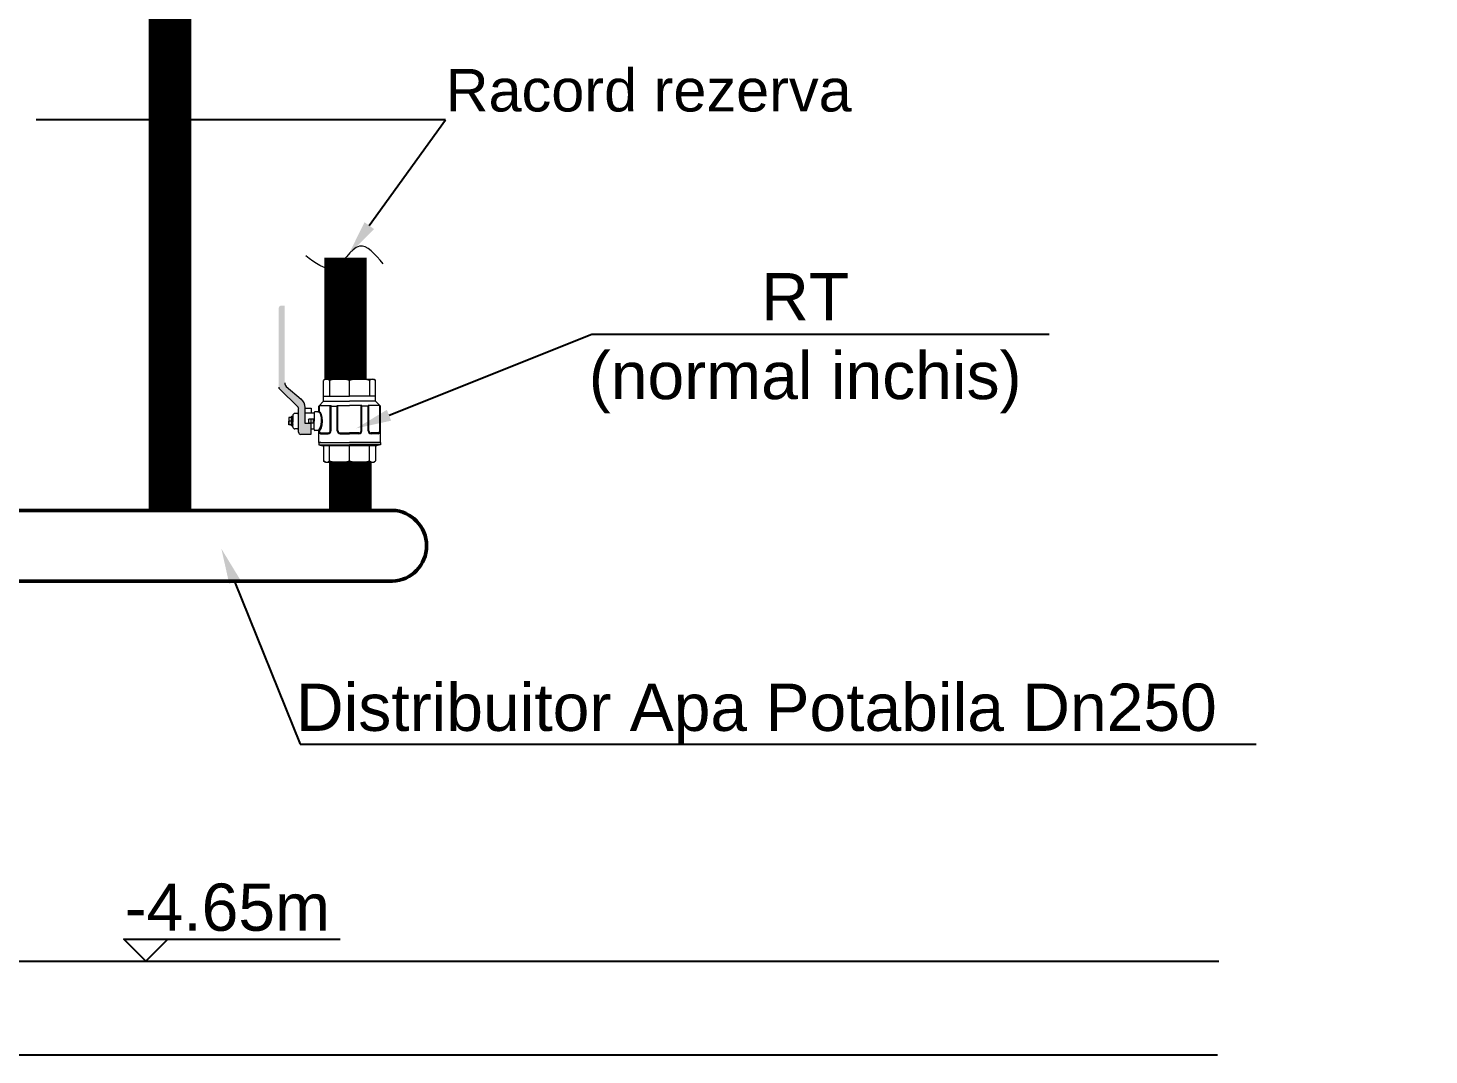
# Model space of a CAD drawing. Header units: millimetres. Extents: x 0 to 53377, y 0 to 36189.
# Drawn here: x 38358 to 41323, y 26430 to 28603 of the extents above; entities that cross this region are included whole.
import ezdxf
from ezdxf import colors
from ezdxf.entities.mleader import LeaderData, LeaderLine
from ezdxf.math import Vec2, Vec3

# ---------------------------------------------------------------- set-up
doc = ezdxf.new("R2010")
doc.units = ezdxf.units.MM
for name, color, linetype, lineweight in [('S_APA RECE', 5, 'Continuous', 25), ('S_TEXT', 7, 'Continuous', 15), ('SAN-MC-COLD WATER', 5, 'Continuous', 30), ('SAN-MC-VALVE', 7, 'Continuous', 5)]:
    doc.layers.add(name, color=color, linetype=linetype, lineweight=lineweight)
doc.layers.add('SAN-MC-TEXT', color=7, linetype='Continuous')
doc.styles.add('MC-1_la_050', font='arial.ttf', dxfattribs={"height": 0.1})
doc.styles.get("Standard").update_dxf_attribs({"font": 'arial.ttf'})

# ---------------------------------------------------------------- blocks, each defined once
blk = doc.blocks.new('rt')
at = {"layer": 'SAN-MC-VALVE'}
h = blk.add_hatch(color=1, dxfattribs=at)
h.dxf.hatch_style = 1
h.paths.add_polyline_path([(760356.4, -58740.1), (760334.6, -58740.4), (760332.8, -58740.1), (760331.8, -58739.5), (760330.8, -58738.5), (760330.5, -58738), (760330.1, -58737), (760329.9, -58735.8), (760329.9, -58686.4), (760329.6, -58684.6), (760328.6, -58683.1), (760289.3, -58643.8), (760288.3, -58642.3), (760287.9, -58640.5), (760287.9, -58472.5), (760289.3, -58469.2), (760292.6, -58467.8), (760300.4, -58467.8), (760300.4, -58631.6), (760300.6, -58633.8), (760301.2, -58635.5), (760302.3, -58637.3), (760303.7, -58638.7), (760335.6, -58665.5), (760339.3, -58669.3), (760340.5, -58671.2), (760341.7, -58673.5), (760343, -58677), (760343.7, -58680.4), (760343.9, -58683.3), (760343.9, -58717.1), (760356.4, -58717.1)])
at = {"layer": 'SAN-MC-VALVE', "linetype": 'Continuous'}
for p, q in [((760328.6, -58683.1), (760289.3, -58643.8)), ((760303.7, -58638.7), (760335.6, -58665.5)), ((760386.5, -58623.8), (760382.5, -58626.1)), ((760382.5, -58670.4), (760382.5, -58626.1)), ((760386.5, -58623.8), (760488.9, -58623.8)), ((760395.4, -58626.1), (760395.4, -58659.6)), ((760437.7, -58659.6), (760437.7, -58626.1)), ((760480, -58626.1), (760480, -58659.6)), ((760488.9, -58623.8), (760492.9, -58626.1)), ((760492.9, -58670.4), (760492.9, -58626.1)), ((760372.4, -58680.6), (760382.5, -58670.4)), ((760382.5, -58659.6), (760437.7, -58659.6)), ((760382.5, -58670.4), (760437.7, -58670.4)), ((760492.9, -58659.6), (760437.7, -58659.6)), ((760492.9, -58670.4), (760437.7, -58670.4)), ((760503, -58680.6), (760492.9, -58670.4)), ((760314.4, -58704.7), (760308.9, -58704.7)), ((760308.9, -58704.7), (760308.9, -58712.5)), ((760314.4, -58704.7), (760315, -58702.3)), ((760317.5, -58702.3), (760315, -58702.3)), ((760315, -58702.3), (760315, -58712.5)), ((760317.5, -58702.3), (760317.2, -58702.6)), ((760317.5, -58702.6), (760317.2, -58703.7)), ((760317.2, -58702.6), (760317.5, -58702.6)), ((760317.5, -58703.7), (760317.2, -58705.9)), ((760317.2, -58703.7), (760317.5, -58703.7)), ((760317.5, -58705.9), (760317.2, -58709)), ((760317.2, -58705.9), (760317.5, -58705.9)), ((760317.5, -58700.8), (760317.5, -58712.5)), ((760327.6, -58696.1), (760322.1, -58696.1)), ((760329.9, -58712.4), (760329.9, -58686.4)), ((760343.9, -58717.1), (760343.9, -58683.3)), ((760343.9, -58684.8), (760356.4, -58684.8)), ((760362.6, -58695.3), (760343.9, -58695.3)), ((760356.4, -58684.8), (760356.4, -58695.3)), ((760362.6, -58694.5), (760362.6, -58712.4)), ((760372.4, -58693), (760364.1, -58693)), ((760372.4, -58691.4), (760372.4, -58680.6)), ((760373.9, -58691.4), (760373.9, -58679)), ((760373.9, -58679), (760398.4, -58679)), ((760396.8, -58732.7), (760396.8, -58679)), ((760398.4, -58732.7), (760398.4, -58679)), ((760398.4, -58680.6), (760411.6, -58680.6)), ((760411.6, -58732.7), (760411.6, -58679)), ((760411.6, -58679), (760437.7, -58679)), ((760413.2, -58732.7), (760413.2, -58679)), ((760463.8, -58679), (760437.7, -58679)), ((760462.2, -58732.7), (760462.2, -58679)), ((760463.8, -58732.7), (760463.8, -58679)), ((760477, -58680.6), (760463.8, -58680.6)), ((760477, -58732.7), (760477, -58679)), ((760501.5, -58679), (760477, -58679)), ((760478.6, -58732.7), (760478.6, -58679)), ((760501.5, -58734.2), (760501.5, -58679)), ((760503, -58757.5), (760503, -58680.6)), ((760308.9, -58720.2), (760308.9, -58712.5)), ((760314.4, -58720.2), (760308.9, -58720.2)), ((760315, -58712.5), (760309.5, -58712.5)), ((760314.4, -58720.2), (760315, -58722.6)), ((760315, -58722.6), (760315, -58712.5)), ((760317.2, -58722.6), (760315, -58722.6)), ((760317.2, -58709), (760317.5, -58709)), ((760317.5, -58709), (760317.2, -58712.5)), ((760317.5, -58712.5), (760317.2, -58715.9)), ((760317.2, -58712.5), (760317.5, -58712.5)), ((760317.5, -58715.9), (760317.2, -58718.9)), ((760317.2, -58715.9), (760317.5, -58715.9)), ((760317.5, -58719), (760317.2, -58721.2)), ((760317.2, -58719), (760317.5, -58719)), ((760317.5, -58721.2), (760317.2, -58722.4)), ((760317.2, -58721.2), (760317.5, -58721.2)), ((760317.5, -58722.4), (760317.2, -58722.6)), ((760317.5, -58722.4), (760317.2, -58722.4)), ((760317.5, -58722.4), (760317.2, -58722.4)), ((760317.2, -58722.4), (760317.5, -58722.4)), ((760317.5, -58724.1), (760317.5, -58712.5)), ((760327.6, -58728.8), (760322.1, -58728.8)), ((760329.9, -58735.8), (760329.9, -58712.4)), ((760356.4, -58717.1), (760343.9, -58717.1)), ((760350.5, -58709.3), (760350.5, -58715.5)), ((760361.5, -58708.5), (760351.2, -58708.5)), ((760361.5, -58716.3), (760351.2, -58716.3)), ((760356.4, -58740.1), (760356.4, -58717.1)), ((760362.6, -58729.5), (760356.4, -58729.5)), ((760356.6, -58715.5), (760356.6, -58709.3)), ((760361.5, -58716.3), (760361.5, -58708.5)), ((760362.6, -58730.3), (760362.6, -58712.4)), ((760372.4, -58731.9), (760364.1, -58731.9)), ((760372.4, -58757.5), (760372.4, -58733.4)), ((760373.9, -58734.2), (760373.9, -58733.4)), ((760377, -58737.3), (760392.1, -58737.3)), ((760417.9, -58737.3), (760437.7, -58737.3)), ((760457.5, -58737.3), (760437.7, -58737.3)), ((760498.3, -58737.3), (760483.2, -58737.3)), ((760343.9, -58740.4), (760334.6, -58740.4)), ((760343.9, -58740.1), (760343.9, -58740.4)), ((760343.9, -58740.1), (760356.4, -58740.1)), ((760377, -58757.5), (760372.4, -58757.5)), ((760372.4, -58757.5), (760373.4, -58757.5)), ((760372.4, -58757.5), (760437.7, -58757.5)), ((760372.4, -58757.5), (760372.4, -58762.2)), ((760372.4, -58762.2), (760381.3, -58764.6)), ((760372.4, -58762.2), (760437.7, -58762.2)), ((760373.5, -58757.5), (760374.9, -58757.5)), ((760374.9, -58757.5), (760437.7, -58757.5)), ((760377, -58738.9), (760392.1, -58738.9)), ((760492.9, -58764.9), (760382.5, -58764.9)), ((760382.5, -58766.1), (760382.5, -58796.5)), ((760395.4, -58796.5), (760395.4, -58764.9)), ((760417.9, -58738.9), (760437.7, -58738.9)), ((760457.5, -58738.9), (760437.7, -58738.9)), ((760500.5, -58757.5), (760437.7, -58757.5)), ((760437.7, -58757.5), (760503, -58757.5)), ((760503, -58762.2), (760437.7, -58762.2)), ((760437.7, -58796.5), (760437.7, -58764.9)), ((760480, -58796.5), (760480, -58764.9)), ((760498.3, -58738.9), (760483.2, -58738.9)), ((760492.9, -58766.1), (760492.9, -58796.5)), ((760503, -58762.2), (760494.1, -58764.6)), ((760503, -58757.5), (760499.5, -58757.5)), ((760501.8, -58757.5), (760500.5, -58757.5)), ((760503, -58757.5), (760502, -58757.5)), ((760503, -58757.5), (760503, -58762.2)), ((760386.5, -58798.8), (760382.5, -58796.5)), ((760488.9, -58798.8), (760492.9, -58796.5)), ((760386.5, -58798.8), (760488.9, -58798.8))]:
    blk.add_line(p, q, dxfattribs=at)
for centre, radius, start, end in [((760292.6, -58640.5), 4.67, 180, 224.9999), ((760309.7, -58631.6), 9.33, 180, 230.0001), ((760389, -58634.1), 10.3, 50.9211, 129.0789), ((760416.6, -58722), 98.2, 77.5816, 102.4184), ((760458.8, -58722), 98.2, 77.5816, 102.4184), ((760486.4, -58634.1), 10.3, 50.9211, 129.0789), ((760320.6, -58683.3), 23.3, 0, 50), ((760323.2, -58708.6), 14.2, 164.0201, 195.9799), ((760331.5, -58707.4), 17.3, 162.983, 197.017), ((760322.1, -58700.8), 4.67, 90, 180), ((760327.6, -58693.8), 2.33, 270, 0), ((760325.3, -58686.4), 4.67, 0, 44.9996), ((760364.1, -58694.5), 1.56, 90, 180), ((760370.8, -58691.4), 1.56, 270, 0), ((760372.4, -58691.4), 1.56, 270, 0), ((760323.2, -58716.4), 14.2, 164.0201, 195.9799), ((760331.6, -58717.5), 17.4, 163.0712, 196.9288), ((760322.1, -58724.1), 4.67, 180, 270), ((760327.6, -58731.1), 2.33, 0, 90), ((760334.6, -58735.8), 4.67, 180, 270), ((760351.2, -58709.3), 0.778, 90, 180), ((760351.2, -58715.5), 0.778, 180, 270), ((760355.8, -58709.3), 0.778, 0, 90), ((760355.8, -58715.5), 0.778, 270, 0), ((760364.1, -58730.3), 1.56, 180, 270), ((760370.8, -58733.4), 1.56, 0, 90), ((760372.4, -58733.4), 1.56, 0, 90), ((760377, -58734.2), 3.11, 180, 270), ((760377, -58735.8), 3.11, 180, 270), ((760392.1, -58732.7), 4.67, 270, 0), ((760392.1, -58732.7), 6.22, 270, 0), ((760417.9, -58732.7), 6.22, 180, 270), ((760417.9, -58732.7), 4.67, 180, 270), ((760457.5, -58732.7), 6.22, 270, 0), ((760457.5, -58732.7), 4.67, 270, 0), ((760483.2, -58732.7), 6.22, 180, 270), ((760483.2, -58732.7), 4.67, 180, 270), ((760498.3, -58734.2), 3.11, 270, 0), ((760498.3, -58735.8), 3.11, 270, 0), ((760504.6, -58735.8), 3.11, 180, 180.0000027747644), ((760380.9, -58766.1), 1.56, 0, 74.9998), ((760494.5, -58766.1), 1.56, 105.0002, 180), ((760389, -58788.5), 10.3, 230.9211, 309.0789), ((760416.6, -58700.6), 98.2, 257.5816, 282.4184), ((760458.8, -58700.6), 98.2, 257.5816, 282.4184), ((760486.4, -58788.5), 10.3, 230.9211, 309.0789)]:
    blk.add_arc(centre, radius, start, end, dxfattribs=at)
for centre, major_axis, ratio in [((760371.6, -58712.4), (0.8, 19.4), 0.343041), ((760373.5, -58712.4), (0, 19.9), 0.355391)]:
    blk.add_ellipse(centre, major_axis=major_axis, ratio=ratio, start_param=3.141593, end_param=6.283185, dxfattribs=at)

msp = doc.modelspace()

# ---------------------------------------------------------------- linework, layer by layer
for points in [[(38607.1, 26628.4), (38560.5, 26675), (39017.9, 26675)], [(38607.1, 26628.4), (38653.7, 26675)]]:
    msp.add_lwpolyline(points)
at = {"layer": 'S_APA RECE', "linetype": 'ByBlock', "lineweight": 50, "ltscale": 1.8}
for points in [[(35418.5, 27582.6), (39128.9, 27582.6)], [(35315, 27432.6), (39128.9, 27432.6)]]:
    msp.add_lwpolyline(points, dxfattribs=at)
msp.add_lwpolyline([(39128.9, 27582.6, -0.961814), (39128.9, 27432.6)], format="xyb", dxfattribs=at)
at = {"layer": 'S_TEXT'}
msp.add_spline([(39109.5, 28104.1), (39059.1, 28141.4), (39003.7, 28096.1), (38945.3, 28121.3)], degree=3, dxfattribs=at)
at = {"layer": 'SAN-MC-COLD WATER', "const_width": 90}
for points in [[(38658, 27582.6), (38658, 28889.4), (39423.7, 28889.4)], [(39029.6, 28117.3), (39029.6, 28117.3), (39029.6, 27860)], [(39039.8, 27686.2), (39039.8, 27582.6)]]:
    msp.add_lwpolyline(points, dxfattribs=at)
at = {"layer": 'SAN-MC-TEXT'}
for p, q in [((20609.2, 26628.4), (40877.6, 26628.4)), ((7939.9, 26430.2), (40875.1, 26430.2))]:
    msp.add_line(p, q, dxfattribs=at)

# ---------------------------------------------------------------- block references
at = {"layer": 'SAN-MC-VALVE'}
msp.add_blockref('rt', (-721399.6, 86483.7), dxfattribs=at)

# ---------------------------------------------------------------- texts
at = {"layer": 'SAN-MC-TEXT', "color": 1, "lineweight": 0, "insert": (38562, 26793), "char_height": 100, "width": 3258.247, "attachment_point": 1}
msp.add_mtext('{\\C256;-4.65m}', dxfattribs=at)

# ---------------------------------------------------------------- leaders
at = {"layer": 'SAN-MC-TEXT'}
ml = msp.add_multileader_mtext('Standard', dxfattribs=at)
ml.set_content('Sistem tratare apa UV', color=256, style='MC-1_la_050')
ml.set_leader_properties()
ml.build(insert=Vec2(0, 0))
ml.multileader.update_dxf_attribs({"text_left_attachment_type": 6, "text_right_attachment_type": 6, "text_top_attachment_type": 0, "text_bottom_attachment_type": 0, "dogleg_length": 0.005, "arrow_head_size": 75})
ctx = ml.context
ctx.base_point, ctx.char_height, ctx.arrow_head_size, ctx.landing_gap_size, ctx.plane_origin = Vec3(38459.5, 29881.6), 100, 75, 0, Vec3(40307.6, 30023.3)
ctx.left_attachment, ctx.right_attachment, ctx.text_align_type = 6, 6, 1
notes = []
notes.append((ctx, [(0, (1, 1, 0), (38459.5, 29881.6), (1, 0), 0.005, [(2, [(37702, 28483.5), (38184.6, 28445.7)], 0, [])])]))
ctx.mtext.insert, ctx.mtext.width, ctx.mtext.defined_height, ctx.mtext.alignment, ctx.mtext.flow_direction = Vec3(38888.2, 30009.4), 910.671, 912.1, 2, 5
ml = msp.add_multileader_mtext('Standard', dxfattribs=at)
ml.set_content('Racord rezerva', color=256, style='MC-1_la_050')
ml.set_leader_properties()
ml.build(insert=Vec2(0, 0))
ml.multileader.update_dxf_attribs({"text_left_attachment_type": 6, "text_right_attachment_type": 6, "text_top_attachment_type": 0, "text_bottom_attachment_type": 0, "dogleg_length": 0.005, "arrow_head_size": 75})
ctx = ml.context
ctx.base_point, ctx.char_height, ctx.arrow_head_size, ctx.landing_gap_size, ctx.plane_origin = Vec3(39241.4, 28408.6, -2.3), 90, 75, 0, Vec3(40926.8, 30044.7, -2.3)
ctx.left_attachment, ctx.right_attachment = 6, 6
notes.append((ctx, [(1, (1, 1, 0), (39241.4, 28408.6, -2.3), (1, 0), 0.005, [(0, [(39036, 28124.2, -2.3)], 256, [])])]))
ctx.mtext.insert, ctx.mtext.width, ctx.mtext.flow_direction = Vec3(39241.4, 28516.6, -2.3), 2081.232, 5
ml = msp.add_multileader_mtext('Standard', dxfattribs=at)
ml.set_content('RT{\\A1;\\P\\pxqc;(normal inchis)}', color=256, style='MC-1_la_050')
ml.set_leader_properties()
ml.build(insert=Vec2(0, 0))
ml.multileader.update_dxf_attribs({"text_left_attachment_type": 6, "text_right_attachment_type": 6, "text_top_attachment_type": 0, "text_bottom_attachment_type": 0, "dogleg_length": 0.005, "arrow_head_size": 75})
ctx = ml.context
ctx.base_point, ctx.char_height, ctx.arrow_head_size, ctx.landing_gap_size, ctx.plane_origin = Vec3(39551.1, 27955.2), 100, 75, 0, Vec3(40870, 29295.8)
ctx.left_attachment, ctx.right_attachment, ctx.text_align_type = 6, 6, 1
notes.append((ctx, [(0, (1, 1, 0), (39551.1, 27955.2), (1, 0), 0.005, [(0, [(39051.9, 27756)], 256, [])])]))
ctx.mtext.insert, ctx.mtext.width, ctx.mtext.alignment, ctx.mtext.flow_direction = Vec3(40002.4, 28084.6), 986.995, 2, 5
ml = msp.add_multileader_mtext('Standard', dxfattribs=at)
ml.set_content('Distribuitor Apa Potabila Dn250', color=256, style='MC-1_la_050')
ml.set_leader_properties()
ml.build(insert=Vec2(0, 0))
ml.multileader.update_dxf_attribs({"text_left_attachment_type": 6, "text_right_attachment_type": 6, "dogleg_length": 0.005, "arrow_head_size": 75})
ctx = ml.context
ctx.base_point, ctx.char_height, ctx.arrow_head_size, ctx.landing_gap_size, ctx.plane_origin = Vec3(38933.3, 27088.1, -2.3), 100, 75, 0, Vec3(39769.4, 28589.8, -2.3)
ctx.left_attachment, ctx.right_attachment, ctx.text_align_type = 6, 6, 1
notes.append((ctx, [(1, (1, 1, 0), (38933.3, 27088.1, -2.3), (1, 0), 0.005, [(0, [(38766.8, 27501.4, -2.3)], 256, [])])]))
ctx.mtext.insert, ctx.mtext.width, ctx.mtext.defined_height, ctx.mtext.alignment, ctx.mtext.flow_direction = Vec3(39899.1, 27215.9, -2.3), 2081.232, 397.1, 2, 5
for ctx, leaders in notes:
    for number, flags, end, landing, length, lines in leaders:
        leader = LeaderData()
        leader.index, (leader.has_last_leader_line, leader.has_dogleg_vector, leader.attachment_direction) = number, flags
        leader.last_leader_point, leader.dogleg_vector, leader.dogleg_length = Vec3(end), Vec3(landing), length
        for number, points, colour, breaks in lines:
            line = LeaderLine()
            line.index, line.vertices, line.color, line.breaks = number, Vec3.list(points), colors.encode_raw_color(colour), breaks
            leader.lines.append(line)
        ctx.leaders.append(leader)

doc.saveas('drawing.dxf')
